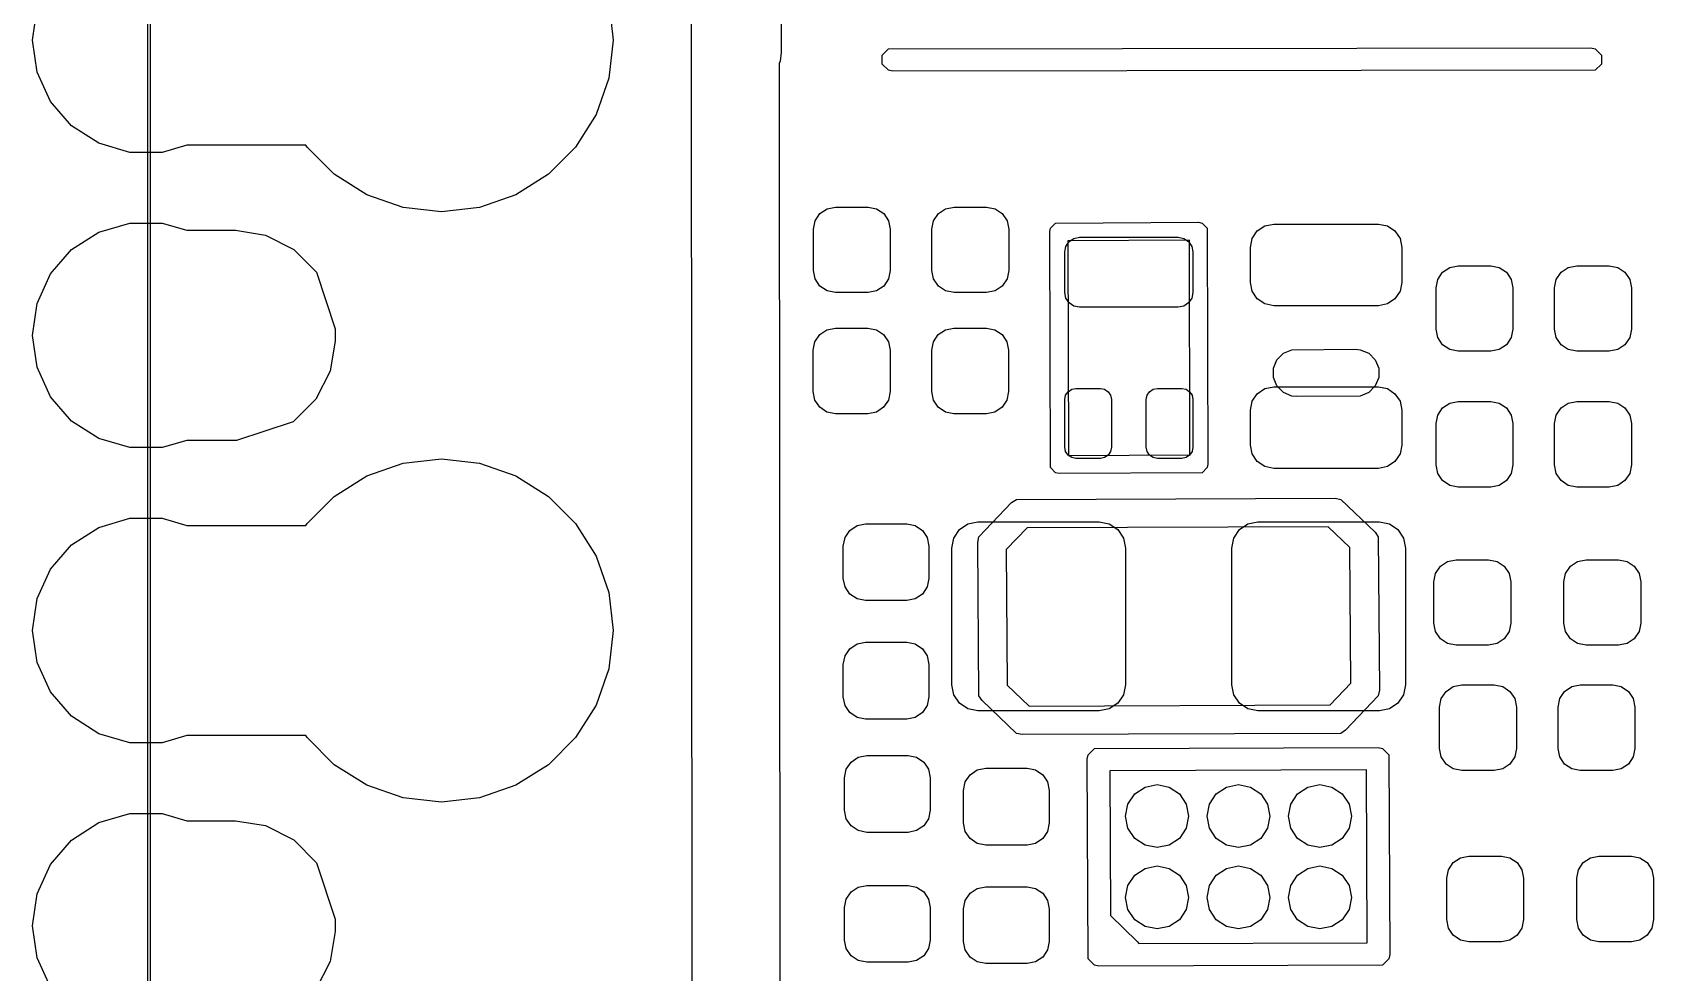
# Model space of a CAD drawing. Extents: x 139 to 262, y -120 to -93.
# Drawn here: x 139.11 to 146.08, y -109.1 to -105.06 of the extents above; entities that cross this region are included whole.
import ezdxf

# ---------------------------------------------------------------- set-up
doc = ezdxf.new("R2010")
doc.units = 0
doc.layers.add('BLACK', color=7, linetype='CONTINUOUS')

msp = doc.modelspace()

# ---------------------------------------------------------------- linework, layer by layer
at = {"layer": 'BLACK', "linetype": 'CONTINUOUS'}
for p, q in [((139.60648, -113.664927), (139.6061, -96.3411)), ((139.615719, -96.342272), (139.6161, -113.6661)), ((142.32524, -102.129135), (142.3289, -105.1463)), ((139.1103, -105.0925), (139.130071, -104.954986)), ((141.587994, -104.928257), (141.6065, -105.0925)), ((141.94726, -110.069265), (141.9436, -104.9521)), ((139.130071, -105.230014), (139.1103, -105.0925)), ((141.6065, -105.0925), (141.587994, -105.256743)), ((142.3289, -105.1463), (142.32524, -105.183465)), ((142.763906, -105.157166), (142.790966, -105.130106)), ((142.763906, -105.195434), (142.763906, -105.157166)), ((142.790966, -105.130106), (145.8101, -105.1263)), ((145.8101, -105.1263), (145.829234, -105.130106)), ((145.829234, -105.130106), (145.856294, -105.157166)), ((145.856294, -105.157166), (145.856294, -105.195434)), ((139.187784, -105.356387), (139.130071, -105.230014)), ((142.32524, -105.183465), (142.321139, -105.193365)), ((142.321139, -105.193365), (142.324487, -109.874317)), ((142.790966, -105.222494), (142.763906, -105.195434)), ((142.8101, -105.2263), (142.790966, -105.222494)), ((145.829234, -105.222494), (142.8101, -105.2263)), ((145.856294, -105.195434), (145.829234, -105.222494)), ((141.587994, -105.256743), (141.533405, -105.41275)), ((139.278762, -105.461381), (139.187784, -105.356387)), ((141.533405, -105.41275), (141.44547, -105.552698)), ((139.395636, -105.536491), (139.278762, -105.461381)), ((139.528936, -105.575632), (139.395636, -105.536491)), ((139.667864, -105.575632), (139.528936, -105.575632)), ((139.774569, -105.5443), (139.667864, -105.575632)), ((140.286053, -105.5443), (139.774569, -105.5443)), ((140.29133, -105.552698), (140.286053, -105.5443)), ((140.408202, -105.66957), (140.29133, -105.552698)), ((141.44547, -105.552698), (141.328598, -105.66957)), ((140.54815, -105.757505), (140.408202, -105.66957)), ((141.328598, -105.66957), (141.18865, -105.757505)), ((140.704157, -105.812094), (140.54815, -105.757505)), ((141.18865, -105.757505), (141.032643, -105.812094)), ((140.8684, -105.8306), (140.704157, -105.812094)), ((141.032643, -105.812094), (140.8684, -105.8306)), ((142.467838, -105.9058), (142.475088, -105.869349)), ((142.475088, -105.869349), (142.495736, -105.838448)), ((142.495736, -105.838448), (142.526637, -105.8178)), ((142.526637, -105.8178), (142.563088, -105.81055)), ((142.563088, -105.81055), (142.702788, -105.81055)), ((142.702788, -105.81055), (142.739239, -105.8178)), ((142.739239, -105.8178), (142.77014, -105.838448)), ((142.77014, -105.838448), (142.790788, -105.869349)), ((142.790788, -105.869349), (142.798038, -105.9058)), ((142.977362, -105.9058), (142.984612, -105.869349)), ((142.984612, -105.869349), (143.00526, -105.838448)), ((143.00526, -105.838448), (143.036161, -105.8178)), ((143.036161, -105.8178), (143.072612, -105.81055)), ((143.072612, -105.81055), (143.212312, -105.81055)), ((143.212312, -105.81055), (143.248763, -105.8178)), ((143.248763, -105.8178), (143.279664, -105.838448)), ((143.279664, -105.838448), (143.300312, -105.869349)), ((143.300312, -105.869349), (143.307562, -105.9058)), ((139.278762, -105.993619), (139.395636, -105.918509)), ((139.395636, -105.918509), (139.528936, -105.879368)), ((139.528936, -105.879368), (139.667864, -105.879368)), ((139.667864, -105.879368), (139.774569, -105.9107)), ((139.774569, -105.9107), (139.983398, -105.9107)), ((139.983398, -105.9107), (140.113029, -105.931231)), ((140.113029, -105.931231), (140.233578, -105.992655)), ((142.467838, -106.0836), (142.467838, -105.9058)), ((142.798038, -105.9058), (142.798038, -106.0836)), ((142.977362, -106.0836), (142.977362, -105.9058)), ((143.307562, -105.9058), (143.307562, -106.0836)), ((143.4841, -105.9163), (143.487145, -105.900993)), ((143.487145, -106.931607), (143.4841, -105.9163)), ((143.487145, -105.900993), (143.508793, -105.879345)), ((143.508793, -105.879345), (144.1241, -105.8763)), ((144.1241, -105.8763), (144.139407, -105.879345)), ((144.139407, -105.879345), (144.161055, -105.900993)), ((144.161055, -105.900993), (144.1641, -106.9163)), ((144.354442, -105.946079), (144.376206, -105.913506)), ((144.376206, -105.913506), (144.408779, -105.891742)), ((144.408779, -105.891742), (144.4472, -105.8841)), ((144.4472, -105.8841), (144.8972, -105.8841)), ((144.8972, -105.8841), (144.935621, -105.891742)), ((144.935621, -105.891742), (144.968194, -105.913506)), ((144.968194, -105.913506), (144.989958, -105.946079)), ((139.187784, -106.098613), (139.278762, -105.993619)), ((140.233578, -105.992655), (140.33218, -106.091257)), ((143.5487, -106.0038), (143.553488, -105.979729)), ((143.5487, -106.1788), (143.5487, -106.0038)), ((143.553488, -105.979729), (143.567123, -105.959323)), ((144.084211, -105.953528), (143.56122, -105.956116)), ((143.56122, -105.956116), (143.563988, -106.879071)), ((143.567123, -105.959323), (143.587529, -105.945688)), ((143.587529, -105.945688), (143.6116, -105.9409)), ((143.6116, -105.9409), (144.0366, -105.9409)), ((144.0366, -105.9409), (144.060671, -105.945688)), ((144.060671, -105.945688), (144.081077, -105.959323)), ((144.081077, -105.959323), (144.094712, -105.979729)), ((144.086979, -106.876483), (144.084211, -105.953528)), ((144.094712, -105.979729), (144.0995, -106.0038)), ((144.0995, -106.0038), (144.0995, -106.1788)), ((144.3468, -105.9845), (144.354442, -105.946079)), ((144.3468, -106.1345), (144.3468, -105.9845)), ((144.989958, -105.946079), (144.9976, -105.9845)), ((144.9976, -105.9845), (144.9976, -106.1345)), ((145.172736, -106.090848), (145.203637, -106.0702)), ((145.203637, -106.0702), (145.240088, -106.06295)), ((145.240088, -106.06295), (145.379788, -106.06295)), ((145.379788, -106.06295), (145.416239, -106.0702)), ((145.416239, -106.0702), (145.44714, -106.090848)), ((145.68226, -106.090848), (145.713161, -106.0702)), ((145.713161, -106.0702), (145.749612, -106.06295)), ((145.749612, -106.06295), (145.889312, -106.06295)), ((145.889312, -106.06295), (145.925763, -106.0702)), ((145.925763, -106.0702), (145.956664, -106.090848)), ((139.130071, -106.224986), (139.187784, -106.098613)), ((140.33218, -106.091257), (140.4112, -106.334454)), ((142.475088, -106.120051), (142.467838, -106.0836)), ((142.495736, -106.150952), (142.475088, -106.120051)), ((142.790788, -106.120051), (142.77014, -106.150952)), ((142.798038, -106.0836), (142.790788, -106.120051)), ((142.984612, -106.120051), (142.977362, -106.0836)), ((143.00526, -106.150952), (142.984612, -106.120051)), ((143.300312, -106.120051), (143.279664, -106.150952)), ((143.307562, -106.0836), (143.300312, -106.120051)), ((144.354442, -106.172921), (144.3468, -106.1345)), ((144.9976, -106.1345), (144.989958, -106.172921)), ((145.144838, -106.1582), (145.152088, -106.121749)), ((145.152088, -106.121749), (145.172736, -106.090848)), ((145.44714, -106.090848), (145.467788, -106.121749)), ((145.467788, -106.121749), (145.475038, -106.1582)), ((145.654362, -106.1582), (145.661612, -106.121749)), ((145.661612, -106.121749), (145.68226, -106.090848)), ((145.956664, -106.090848), (145.977312, -106.121749)), ((145.977312, -106.121749), (145.984562, -106.1582)), ((142.526637, -106.1716), (142.495736, -106.150952)), ((142.563088, -106.17885), (142.526637, -106.1716)), ((142.702788, -106.17885), (142.563088, -106.17885)), ((142.739239, -106.1716), (142.702788, -106.17885)), ((142.77014, -106.150952), (142.739239, -106.1716)), ((143.036161, -106.1716), (143.00526, -106.150952)), ((143.072612, -106.17885), (143.036161, -106.1716)), ((143.212312, -106.17885), (143.072612, -106.17885)), ((143.248763, -106.1716), (143.212312, -106.17885)), ((143.279664, -106.150952), (143.248763, -106.1716)), ((143.553488, -106.202871), (143.5487, -106.1788)), ((143.567123, -106.223277), (143.553488, -106.202871)), ((144.094712, -106.202871), (144.081077, -106.223277)), ((144.0995, -106.1788), (144.094712, -106.202871)), ((144.376206, -106.205494), (144.354442, -106.172921)), ((144.408779, -106.227258), (144.376206, -106.205494)), ((144.968194, -106.205494), (144.935621, -106.227258)), ((144.989958, -106.172921), (144.968194, -106.205494)), ((145.144838, -106.336), (145.144838, -106.1582)), ((145.475038, -106.1582), (145.475038, -106.336)), ((145.654362, -106.336), (145.654362, -106.1582)), ((145.984562, -106.1582), (145.984562, -106.336)), ((139.1103, -106.3625), (139.130071, -106.224986)), ((143.587529, -106.236912), (143.567123, -106.223277)), ((143.6116, -106.2417), (143.587529, -106.236912)), ((144.0366, -106.2417), (143.6116, -106.2417)), ((144.060671, -106.236912), (144.0366, -106.2417)), ((144.081077, -106.223277), (144.060671, -106.236912)), ((144.4472, -106.2349), (144.408779, -106.227258)), ((144.8972, -106.2349), (144.4472, -106.2349)), ((144.935621, -106.227258), (144.8972, -106.2349)), ((140.4112, -106.334454), (140.4112, -106.386498)), ((142.495136, -106.359248), (142.526037, -106.3386)), ((142.526037, -106.3386), (142.562488, -106.33135)), ((142.562488, -106.33135), (142.702188, -106.33135)), ((142.702188, -106.33135), (142.738639, -106.3386)), ((142.738639, -106.3386), (142.76954, -106.359248)), ((143.00466, -106.359248), (143.035561, -106.3386)), ((143.035561, -106.3386), (143.072012, -106.33135)), ((143.072012, -106.33135), (143.211712, -106.33135)), ((143.211712, -106.33135), (143.248163, -106.3386)), ((143.248163, -106.3386), (143.279064, -106.359248)), ((145.152088, -106.372451), (145.144838, -106.336)), ((145.475038, -106.336), (145.467788, -106.372451)), ((145.661612, -106.372451), (145.654362, -106.336)), ((145.984562, -106.336), (145.977312, -106.372451)), ((139.130071, -106.500014), (139.1103, -106.3625)), ((140.4112, -106.386498), (140.390669, -106.516129)), ((142.467238, -106.4266), (142.474488, -106.390149)), ((142.467238, -106.6044), (142.467238, -106.4266)), ((142.474488, -106.390149), (142.495136, -106.359248)), ((142.76954, -106.359248), (142.790188, -106.390149)), ((142.790188, -106.390149), (142.797438, -106.4266)), ((142.797438, -106.4266), (142.797438, -106.6044)), ((142.976762, -106.4266), (142.984012, -106.390149)), ((142.976762, -106.6044), (142.976762, -106.4266)), ((142.984012, -106.390149), (143.00466, -106.359248)), ((143.279064, -106.359248), (143.299712, -106.390149)), ((143.299712, -106.390149), (143.306962, -106.4266)), ((143.306962, -106.4266), (143.306962, -106.6044)), ((144.488754, -106.439323), (144.525379, -106.424152)), ((144.525379, -106.424152), (144.7992, -106.4222)), ((144.7992, -106.4222), (144.819021, -106.424152)), ((144.819021, -106.424152), (144.855646, -106.439323)), ((145.172736, -106.403352), (145.152088, -106.372451)), ((145.203637, -106.424), (145.172736, -106.403352)), ((145.240088, -106.43125), (145.203637, -106.424)), ((145.416239, -106.424), (145.379788, -106.43125)), ((145.44714, -106.403352), (145.416239, -106.424)), ((145.467788, -106.372451), (145.44714, -106.403352)), ((145.68226, -106.403352), (145.661612, -106.372451)), ((145.713161, -106.424), (145.68226, -106.403352)), ((145.749612, -106.43125), (145.713161, -106.424)), ((145.925763, -106.424), (145.889312, -106.43125)), ((145.956664, -106.403352), (145.925763, -106.424)), ((145.977312, -106.372451), (145.956664, -106.403352)), ((144.445552, -106.503979), (144.460723, -106.467354)), ((144.460723, -106.467354), (144.488754, -106.439323)), ((144.855646, -106.439323), (144.883677, -106.467354)), ((144.883677, -106.467354), (144.898848, -106.503979)), ((145.379788, -106.43125), (145.240088, -106.43125)), ((145.889312, -106.43125), (145.749612, -106.43125)), ((139.187784, -106.626387), (139.130071, -106.500014)), ((140.390669, -106.516129), (140.329245, -106.636678)), ((144.445552, -106.543621), (144.445552, -106.503979)), ((144.460723, -106.580246), (144.445552, -106.543621)), ((144.898848, -106.543621), (144.883677, -106.580246)), ((144.898848, -106.503979), (144.898848, -106.543621)), ((139.278762, -106.731381), (139.187784, -106.626387)), ((142.474488, -106.640851), (142.467238, -106.6044)), ((142.797438, -106.6044), (142.790188, -106.640851)), ((142.984012, -106.640851), (142.976762, -106.6044)), ((143.306962, -106.6044), (143.299712, -106.640851)), ((143.5487, -106.6388), (143.552346, -106.620469)), ((143.552346, -106.620469), (143.56273, -106.60493)), ((143.56273, -106.60493), (143.578269, -106.594546)), ((143.578269, -106.594546), (143.5966, -106.5909)), ((143.5966, -106.5909), (143.7016, -106.5909)), ((143.7016, -106.5909), (143.719931, -106.594546)), ((143.719931, -106.594546), (143.73547, -106.60493)), ((143.73547, -106.60493), (143.745854, -106.620469)), ((143.745854, -106.620469), (143.7495, -106.6388)), ((143.8987, -106.6388), (143.902346, -106.620469)), ((143.902346, -106.620469), (143.91273, -106.60493)), ((143.91273, -106.60493), (143.928269, -106.594546)), ((143.928269, -106.594546), (143.9466, -106.5909)), ((143.9466, -106.5909), (144.0516, -106.5909)), ((144.0516, -106.5909), (144.069931, -106.594546)), ((144.069931, -106.594546), (144.08547, -106.60493)), ((144.08547, -106.60493), (144.095854, -106.620469)), ((144.095854, -106.620469), (144.0995, -106.6388)), ((144.354442, -106.646079), (144.376206, -106.613506)), ((144.376206, -106.613506), (144.408779, -106.591742)), ((144.408779, -106.591742), (144.4472, -106.5841)), ((144.4472, -106.5841), (144.8972, -106.5841)), ((144.488754, -106.608277), (144.460723, -106.580246)), ((144.525379, -106.623448), (144.488754, -106.608277)), ((144.5452, -106.6254), (144.525379, -106.623448)), ((144.819021, -106.623448), (144.5452, -106.6254)), ((144.855646, -106.608277), (144.819021, -106.623448)), ((144.883677, -106.580246), (144.855646, -106.608277)), ((144.8972, -106.5841), (144.935621, -106.591742)), ((144.935621, -106.591742), (144.968194, -106.613506)), ((144.968194, -106.613506), (144.989958, -106.646079)), ((140.329245, -106.636678), (140.230643, -106.73528)), ((142.495136, -106.671752), (142.474488, -106.640851)), ((142.526037, -106.6924), (142.495136, -106.671752)), ((142.562488, -106.69965), (142.526037, -106.6924)), ((142.702188, -106.69965), (142.562488, -106.69965)), ((142.738639, -106.6924), (142.702188, -106.69965)), ((142.76954, -106.671752), (142.738639, -106.6924)), ((142.790188, -106.640851), (142.76954, -106.671752)), ((143.00466, -106.671752), (142.984012, -106.640851)), ((143.035561, -106.6924), (143.00466, -106.671752)), ((143.072012, -106.69965), (143.035561, -106.6924)), ((143.211712, -106.69965), (143.072012, -106.69965)), ((143.248163, -106.6924), (143.211712, -106.69965)), ((143.279064, -106.671752), (143.248163, -106.6924)), ((143.299712, -106.640851), (143.279064, -106.671752)), ((143.5487, -106.8438), (143.5487, -106.6388)), ((143.7495, -106.6388), (143.7495, -106.8438)), ((143.8987, -106.8438), (143.8987, -106.6388)), ((144.0995, -106.6388), (144.0995, -106.8438)), ((144.3468, -106.6845), (144.354442, -106.646079)), ((144.3468, -106.8345), (144.3468, -106.6845)), ((144.989958, -106.646079), (144.9976, -106.6845)), ((144.9976, -106.6845), (144.9976, -106.8345)), ((145.144838, -106.7424), (145.152088, -106.705949)), ((145.152088, -106.705949), (145.172736, -106.675048)), ((145.172736, -106.675048), (145.203637, -106.6544)), ((145.203637, -106.6544), (145.240088, -106.64715)), ((145.240088, -106.64715), (145.379788, -106.64715)), ((145.379788, -106.64715), (145.416239, -106.6544)), ((145.416239, -106.6544), (145.44714, -106.675048)), ((145.44714, -106.675048), (145.467788, -106.705949)), ((145.467788, -106.705949), (145.475038, -106.7424)), ((145.654362, -106.7424), (145.661612, -106.705949)), ((145.661612, -106.705949), (145.68226, -106.675048)), ((145.68226, -106.675048), (145.713161, -106.6544)), ((145.713161, -106.6544), (145.749612, -106.64715)), ((145.749612, -106.64715), (145.889312, -106.64715)), ((145.889312, -106.64715), (145.925763, -106.6544)), ((145.925763, -106.6544), (145.956664, -106.675048)), ((145.956664, -106.675048), (145.977312, -106.705949)), ((145.977312, -106.705949), (145.984562, -106.7424)), ((139.395636, -106.806491), (139.278762, -106.731381)), ((140.230643, -106.73528), (139.987446, -106.8143)), ((145.144838, -106.9202), (145.144838, -106.7424)), ((145.475038, -106.7424), (145.475038, -106.9202)), ((145.654362, -106.9202), (145.654362, -106.7424)), ((145.984562, -106.7424), (145.984562, -106.9202)), ((139.528936, -106.845632), (139.395636, -106.806491)), ((139.774569, -106.8143), (139.667864, -106.845632)), ((139.987446, -106.8143), (139.774569, -106.8143)), ((143.552346, -106.862131), (143.5487, -106.8438)), ((143.7495, -106.8438), (143.745854, -106.862131)), ((143.902346, -106.862131), (143.8987, -106.8438)), ((144.0995, -106.8438), (144.095854, -106.862131)), ((144.354442, -106.872921), (144.3468, -106.8345)), ((144.9976, -106.8345), (144.989958, -106.872921)), ((139.667864, -106.845632), (139.528936, -106.845632)), ((140.54815, -106.967495), (140.704157, -106.912906)), ((140.704157, -106.912906), (140.8684, -106.8944)), ((140.8684, -106.8944), (141.032643, -106.912906)), ((141.032643, -106.912906), (141.18865, -106.967495)), ((143.56273, -106.87767), (143.552346, -106.862131)), ((143.578269, -106.888054), (143.56273, -106.87767)), ((143.563988, -106.879071), (144.086979, -106.876483)), ((143.5966, -106.8917), (143.578269, -106.888054)), ((143.7016, -106.8917), (143.5966, -106.8917)), ((143.719931, -106.888054), (143.7016, -106.8917)), ((143.73547, -106.87767), (143.719931, -106.888054)), ((143.745854, -106.862131), (143.73547, -106.87767)), ((143.91273, -106.87767), (143.902346, -106.862131)), ((143.928269, -106.888054), (143.91273, -106.87767)), ((143.9466, -106.8917), (143.928269, -106.888054)), ((144.0516, -106.8917), (143.9466, -106.8917)), ((144.069931, -106.888054), (144.0516, -106.8917)), ((144.08547, -106.87767), (144.069931, -106.888054)), ((144.095854, -106.862131), (144.08547, -106.87767)), ((144.376206, -106.905494), (144.354442, -106.872921)), ((144.408779, -106.927258), (144.376206, -106.905494)), ((144.968194, -106.905494), (144.935621, -106.927258)), ((144.989958, -106.872921), (144.968194, -106.905494)), ((140.408202, -107.05543), (140.54815, -106.967495)), ((141.18865, -106.967495), (141.328598, -107.05543)), ((143.508793, -106.953255), (143.487145, -106.931607)), ((143.5241, -106.9563), (143.508793, -106.953255)), ((144.139407, -106.953255), (143.5241, -106.9563)), ((144.161055, -106.931607), (144.139407, -106.953255)), ((144.1641, -106.9163), (144.161055, -106.931607)), ((144.4472, -106.9349), (144.408779, -106.927258)), ((144.8972, -106.9349), (144.4472, -106.9349)), ((144.935621, -106.927258), (144.8972, -106.9349)), ((145.152088, -106.956651), (145.144838, -106.9202)), ((145.172736, -106.987552), (145.152088, -106.956651)), ((145.467788, -106.956651), (145.44714, -106.987552)), ((145.475038, -106.9202), (145.467788, -106.956651)), ((145.661612, -106.956651), (145.654362, -106.9202)), ((145.68226, -106.987552), (145.661612, -106.956651)), ((145.977312, -106.956651), (145.956664, -106.987552)), ((145.984562, -106.9202), (145.977312, -106.956651)), ((145.203637, -107.0082), (145.172736, -106.987552)), ((145.240088, -107.01545), (145.203637, -107.0082)), ((145.379788, -107.01545), (145.240088, -107.01545)), ((145.416239, -107.0082), (145.379788, -107.01545)), ((145.44714, -106.987552), (145.416239, -107.0082)), ((145.713161, -107.0082), (145.68226, -106.987552)), ((145.749612, -107.01545), (145.713161, -107.0082)), ((145.889312, -107.01545), (145.749612, -107.01545)), ((145.925763, -107.0082), (145.889312, -107.01545)), ((145.956664, -106.987552), (145.925763, -107.0082)), ((140.29133, -107.172302), (140.408202, -107.05543)), ((141.328598, -107.05543), (141.44547, -107.172302)), ((143.179335, -107.229599), (143.320099, -107.081999)), ((143.320099, -107.081999), (143.340699, -107.068234)), ((143.340699, -107.068234), (143.3407, -107.068234)), ((143.3407, -107.068234), (144.711, -107.0634)), ((144.711, -107.0634), (144.7353, -107.068234)), ((144.7353, -107.068234), (144.882901, -107.208999)), ((139.278762, -107.263619), (139.395636, -107.188509)), ((139.395636, -107.188509), (139.528936, -107.149368)), ((139.528936, -107.149368), (139.667864, -107.149368)), ((139.667864, -107.149368), (139.774569, -107.1807)), ((139.774569, -107.1807), (140.286053, -107.1807)), ((140.286053, -107.1807), (140.29133, -107.172302)), ((141.44547, -107.172302), (141.533405, -107.31225)), ((142.624448, -107.201336), (142.655349, -107.180688)), ((142.655349, -107.180688), (142.6918, -107.173438)), ((142.6918, -107.173438), (142.8696, -107.173438)), ((142.8696, -107.173438), (142.906051, -107.180688)), ((142.906051, -107.180688), (142.936952, -107.201336)), ((143.095521, -107.197921), (143.131986, -107.173556)), ((143.131986, -107.173556), (143.175, -107.165)), ((143.175, -107.165), (143.697, -107.165)), ((143.386354, -107.190324), (143.297064, -107.283949)), ((144.680734, -107.185758), (143.386354, -107.190324)), ((143.697, -107.165), (143.740014, -107.173556)), ((143.740014, -107.173556), (143.776479, -107.197921)), ((144.299521, -107.197921), (144.335986, -107.173556)), ((144.335986, -107.173556), (144.379, -107.165)), ((144.379, -107.165), (144.901, -107.165)), ((144.774657, -107.275332), (144.680734, -107.185758)), ((144.901, -107.165), (144.944014, -107.173556)), ((144.944014, -107.173556), (144.980479, -107.197921)), ((139.187784, -107.368613), (139.278762, -107.263619)), ((142.59655, -107.268688), (142.6038, -107.232237)), ((142.6038, -107.232237), (142.624448, -107.201336)), ((142.936952, -107.201336), (142.9576, -107.232237)), ((142.9576, -107.232237), (142.96485, -107.268688)), ((143.0626, -107.2774), (143.071156, -107.234386)), ((143.071156, -107.234386), (143.095521, -107.197921)), ((143.1745, -107.2539), (143.179334, -107.2296)), ((143.179334, -107.9132), (143.1745, -107.2539)), ((143.179334, -107.2296), (143.179335, -107.229599)), ((143.776479, -107.197921), (143.800844, -107.234386)), ((143.800844, -107.234386), (143.8094, -107.2774)), ((144.2666, -107.2774), (144.275156, -107.234386)), ((144.275156, -107.234386), (144.299521, -107.197921)), ((144.882901, -107.208999), (144.896666, -107.229599)), ((144.896666, -107.229599), (144.896666, -107.2296)), ((144.896666, -107.2296), (144.9015, -107.8889)), ((144.980479, -107.197921), (145.004844, -107.234386)), ((145.004844, -107.234386), (145.0134, -107.2774)), ((141.533405, -107.31225), (141.587994, -107.468257)), ((142.59655, -107.408388), (142.59655, -107.268688)), ((142.96485, -107.268688), (142.96485, -107.408388)), ((143.0626, -107.8654), (143.0626, -107.2774)), ((143.297064, -107.283949), (143.301342, -107.867468)), ((143.8094, -107.2774), (143.8094, -107.8654)), ((144.2666, -107.8654), (144.2666, -107.2774)), ((144.778935, -107.85885), (144.774657, -107.275332)), ((145.0134, -107.2774), (145.0134, -107.8654)), ((145.194399, -107.3348), (145.23085, -107.32755)), ((145.23085, -107.32755), (145.37055, -107.32755)), ((145.37055, -107.32755), (145.407001, -107.3348)), ((145.753199, -107.3348), (145.78965, -107.32755)), ((145.78965, -107.32755), (145.92935, -107.32755)), ((145.92935, -107.32755), (145.965801, -107.3348)), ((139.130071, -107.494986), (139.187784, -107.368613)), ((145.1356, -107.4228), (145.14285, -107.386349)), ((145.14285, -107.386349), (145.163498, -107.355448)), ((145.163498, -107.355448), (145.194399, -107.3348)), ((145.407001, -107.3348), (145.437902, -107.355448)), ((145.437902, -107.355448), (145.45855, -107.386349)), ((145.45855, -107.386349), (145.4658, -107.4228)), ((145.6944, -107.4228), (145.70165, -107.386349)), ((145.70165, -107.386349), (145.722298, -107.355448)), ((145.722298, -107.355448), (145.753199, -107.3348)), ((145.965801, -107.3348), (145.996702, -107.355448)), ((145.996702, -107.355448), (146.01735, -107.386349)), ((146.01735, -107.386349), (146.0246, -107.4228)), ((141.587994, -107.468257), (141.6065, -107.6325)), ((142.6038, -107.444839), (142.59655, -107.408388)), ((142.624448, -107.47574), (142.6038, -107.444839)), ((142.9576, -107.444839), (142.936952, -107.47574)), ((142.96485, -107.408388), (142.9576, -107.444839)), ((145.1356, -107.6006), (145.1356, -107.4228)), ((145.4658, -107.4228), (145.4658, -107.6006)), ((145.6944, -107.6006), (145.6944, -107.4228)), ((146.0246, -107.4228), (146.0246, -107.6006)), ((139.1103, -107.6325), (139.130071, -107.494986)), ((142.655349, -107.496388), (142.624448, -107.47574)), ((142.6918, -107.503638), (142.655349, -107.496388)), ((142.8696, -107.503638), (142.6918, -107.503638)), ((142.906051, -107.496388), (142.8696, -107.503638)), ((142.936952, -107.47574), (142.906051, -107.496388)), ((145.14285, -107.637051), (145.1356, -107.6006)), ((145.4658, -107.6006), (145.45855, -107.637051)), ((145.70165, -107.637051), (145.6944, -107.6006)), ((146.0246, -107.6006), (146.01735, -107.637051)), ((139.130071, -107.770014), (139.1103, -107.6325)), ((141.6065, -107.6325), (141.587994, -107.796743)), ((145.163498, -107.667952), (145.14285, -107.637051)), ((145.194399, -107.6886), (145.163498, -107.667952)), ((145.437902, -107.667952), (145.407001, -107.6886)), ((145.45855, -107.637051), (145.437902, -107.667952)), ((145.722298, -107.667952), (145.70165, -107.637051)), ((145.753199, -107.6886), (145.722298, -107.667952)), ((145.996702, -107.667952), (145.965801, -107.6886)), ((146.01735, -107.637051), (145.996702, -107.667952)), ((142.59655, -107.778212), (142.6038, -107.741761)), ((142.6038, -107.741761), (142.624448, -107.71086)), ((142.624448, -107.71086), (142.655349, -107.690212)), ((142.655349, -107.690212), (142.6918, -107.682962)), ((142.6918, -107.682962), (142.8696, -107.682962)), ((142.8696, -107.682962), (142.906051, -107.690212)), ((142.906051, -107.690212), (142.936952, -107.71086)), ((142.936952, -107.71086), (142.9576, -107.741761)), ((142.9576, -107.741761), (142.96485, -107.778212)), ((145.23085, -107.69585), (145.194399, -107.6886)), ((145.37055, -107.69585), (145.23085, -107.69585)), ((145.407001, -107.6886), (145.37055, -107.69585)), ((145.78965, -107.69585), (145.753199, -107.6886)), ((145.92935, -107.69585), (145.78965, -107.69585)), ((145.965801, -107.6886), (145.92935, -107.69585)), ((139.187784, -107.896387), (139.130071, -107.770014)), ((141.587994, -107.796743), (141.533405, -107.95275)), ((142.59655, -107.917912), (142.59655, -107.778212)), ((142.96485, -107.778212), (142.96485, -107.917912)), ((143.071156, -107.908414), (143.0626, -107.8654)), ((143.301342, -107.867468), (143.395265, -107.957041)), ((143.8094, -107.8654), (143.800844, -107.908414)), ((144.275156, -107.908414), (144.2666, -107.8654)), ((144.689646, -107.952475), (144.778935, -107.85885)), ((144.9015, -107.8889), (144.896666, -107.9132)), ((145.0134, -107.8654), (145.004844, -107.908414)), ((145.188136, -107.894248), (145.219037, -107.8736)), ((145.219037, -107.8736), (145.255488, -107.86635)), ((145.255488, -107.86635), (145.395188, -107.86635)), ((145.395188, -107.86635), (145.431639, -107.8736)), ((145.431639, -107.8736), (145.46254, -107.894248)), ((145.69766, -107.894248), (145.728561, -107.8736)), ((145.728561, -107.8736), (145.765012, -107.86635)), ((145.765012, -107.86635), (145.904712, -107.86635)), ((145.904712, -107.86635), (145.941163, -107.8736)), ((145.941163, -107.8736), (145.972064, -107.894248)), ((139.278762, -108.001381), (139.187784, -107.896387)), ((141.533405, -107.95275), (141.44547, -108.092698)), ((142.6038, -107.954363), (142.59655, -107.917912)), ((142.624448, -107.985264), (142.6038, -107.954363)), ((142.9576, -107.954363), (142.936952, -107.985264)), ((142.96485, -107.917912), (142.9576, -107.954363)), ((143.095521, -107.944879), (143.071156, -107.908414)), ((143.131986, -107.969244), (143.095521, -107.944879)), ((143.193099, -107.933801), (143.179334, -107.9132)), ((143.340699, -108.074566), (143.193099, -107.933801)), ((143.395265, -107.957041), (144.689646, -107.952475)), ((143.776479, -107.944879), (143.740014, -107.969244)), ((143.800844, -107.908414), (143.776479, -107.944879)), ((144.299521, -107.944879), (144.275156, -107.908414)), ((144.335986, -107.969244), (144.299521, -107.944879)), ((144.896666, -107.913201), (144.755901, -108.060801)), ((144.896666, -107.9132), (144.896666, -107.913201)), ((144.980479, -107.944879), (144.944014, -107.969244)), ((145.004844, -107.908414), (144.980479, -107.944879)), ((145.160238, -107.9616), (145.167488, -107.925149)), ((145.167488, -107.925149), (145.188136, -107.894248)), ((145.46254, -107.894248), (145.483188, -107.925149)), ((145.483188, -107.925149), (145.490438, -107.9616)), ((145.669762, -107.9616), (145.677012, -107.925149)), ((145.677012, -107.925149), (145.69766, -107.894248)), ((145.972064, -107.894248), (145.992712, -107.925149)), ((145.992712, -107.925149), (145.999962, -107.9616)), ((139.395636, -108.076491), (139.278762, -108.001381)), ((142.655349, -108.005912), (142.624448, -107.985264)), ((142.6918, -108.013162), (142.655349, -108.005912)), ((142.8696, -108.013162), (142.6918, -108.013162)), ((142.906051, -108.005912), (142.8696, -108.013162)), ((142.936952, -107.985264), (142.906051, -108.005912)), ((143.175, -107.9778), (143.131986, -107.969244)), ((143.697, -107.9778), (143.175, -107.9778)), ((143.740014, -107.969244), (143.697, -107.9778)), ((144.379, -107.9778), (144.335986, -107.969244)), ((144.901, -107.9778), (144.379, -107.9778)), ((144.944014, -107.969244), (144.901, -107.9778)), ((145.160238, -108.1394), (145.160238, -107.9616)), ((145.490438, -107.9616), (145.490438, -108.1394)), ((145.669762, -108.1394), (145.669762, -107.9616)), ((145.999962, -107.9616), (145.999962, -108.1394)), ((139.528936, -108.115632), (139.395636, -108.076491)), ((139.774569, -108.0843), (139.667864, -108.115632)), ((140.286053, -108.0843), (139.774569, -108.0843)), ((140.29133, -108.092698), (140.286053, -108.0843)), ((140.408202, -108.20957), (140.29133, -108.092698)), ((141.44547, -108.092698), (141.328598, -108.20957)), ((143.3407, -108.074566), (143.340699, -108.074566)), ((143.365, -108.0794), (143.3407, -108.074566)), ((144.7353, -108.074566), (143.365, -108.0794)), ((144.755901, -108.060801), (144.7353, -108.074566)), ((139.667864, -108.115632), (139.528936, -108.115632)), ((143.6455, -108.1855), (143.649306, -108.166366)), ((143.649306, -108.166366), (143.676366, -108.139306)), ((143.676366, -108.139306), (144.8955, -108.1355)), ((144.8955, -108.1355), (144.914634, -108.139306)), ((144.914634, -108.139306), (144.941694, -108.166366)), ((144.941694, -108.166366), (144.9455, -109.0255)), ((145.167488, -108.175851), (145.160238, -108.1394)), ((145.490438, -108.1394), (145.483188, -108.175851)), ((145.677012, -108.175851), (145.669762, -108.1394)), ((145.999962, -108.1394), (145.992712, -108.175851)), ((140.54815, -108.297505), (140.408202, -108.20957)), ((141.328598, -108.20957), (141.18865, -108.297505)), ((142.60195, -108.26545), (142.6092, -108.228999)), ((142.6092, -108.228999), (142.629848, -108.198098)), ((142.629848, -108.198098), (142.660749, -108.17745)), ((142.660749, -108.17745), (142.6972, -108.1702)), ((142.6972, -108.1702), (142.875, -108.1702)), ((142.875, -108.1702), (142.911451, -108.17745)), ((142.911451, -108.17745), (142.942352, -108.198098)), ((142.942352, -108.198098), (142.963, -108.228999)), ((142.963, -108.228999), (142.97025, -108.26545)), ((143.141648, -108.252736), (143.172549, -108.232088)), ((143.172549, -108.232088), (143.209, -108.224838)), ((143.209, -108.224838), (143.3868, -108.224838)), ((143.3868, -108.224838), (143.423251, -108.232088)), ((143.423251, -108.232088), (143.454152, -108.252736)), ((143.649306, -109.044634), (143.6455, -108.1855)), ((144.845705, -108.231909), (143.741999, -108.235354)), ((143.741999, -108.235354), (143.744759, -108.858303)), ((144.849, -108.975645), (144.845705, -108.231909)), ((145.188136, -108.206752), (145.167488, -108.175851)), ((145.219037, -108.2274), (145.188136, -108.206752)), ((145.255488, -108.23465), (145.219037, -108.2274)), ((145.395188, -108.23465), (145.255488, -108.23465)), ((145.431639, -108.2274), (145.395188, -108.23465)), ((145.46254, -108.206752), (145.431639, -108.2274)), ((145.483188, -108.175851), (145.46254, -108.206752)), ((145.69766, -108.206752), (145.677012, -108.175851)), ((145.728561, -108.2274), (145.69766, -108.206752)), ((145.765012, -108.23465), (145.728561, -108.2274)), ((145.904712, -108.23465), (145.765012, -108.23465)), ((145.941163, -108.2274), (145.904712, -108.23465)), ((145.972064, -108.206752), (145.941163, -108.2274)), ((145.992712, -108.175851), (145.972064, -108.206752)), ((140.704157, -108.352094), (140.54815, -108.297505)), ((141.18865, -108.297505), (141.032643, -108.352094)), ((142.60195, -108.40515), (142.60195, -108.26545)), ((142.97025, -108.26545), (142.97025, -108.40515)), ((143.11375, -108.320088), (143.121, -108.283637)), ((143.121, -108.283637), (143.141648, -108.252736)), ((143.454152, -108.252736), (143.4748, -108.283637)), ((143.4748, -108.283637), (143.48205, -108.320088)), ((143.849758, -108.334758), (143.893685, -108.305407)), ((143.893685, -108.305407), (143.9455, -108.2951)), ((143.9455, -108.2951), (143.997315, -108.305407)), ((143.997315, -108.305407), (144.041242, -108.334758)), ((144.199758, -108.334758), (144.243685, -108.305407)), ((144.243685, -108.305407), (144.2955, -108.2951)), ((144.2955, -108.2951), (144.347315, -108.305407)), ((144.347315, -108.305407), (144.391242, -108.334758)), ((144.549758, -108.334758), (144.593685, -108.305407)), ((144.593685, -108.305407), (144.6455, -108.2951)), ((144.6455, -108.2951), (144.697315, -108.305407)), ((144.697315, -108.305407), (144.741242, -108.334758)), ((140.8684, -108.3706), (140.704157, -108.352094)), ((141.032643, -108.352094), (140.8684, -108.3706)), ((143.11375, -108.459788), (143.11375, -108.320088)), ((143.48205, -108.320088), (143.48205, -108.459788)), ((143.8101, -108.4305), (143.820407, -108.378685)), ((143.820407, -108.378685), (143.849758, -108.334758)), ((144.041242, -108.334758), (144.070593, -108.378685)), ((144.070593, -108.378685), (144.0809, -108.4305)), ((144.1601, -108.4305), (144.170407, -108.378685)), ((144.170407, -108.378685), (144.199758, -108.334758)), ((144.391242, -108.334758), (144.420593, -108.378685)), ((144.420593, -108.378685), (144.4309, -108.4305)), ((144.5101, -108.4305), (144.520407, -108.378685)), ((144.520407, -108.378685), (144.549758, -108.334758)), ((144.741242, -108.334758), (144.770593, -108.378685)), ((144.770593, -108.378685), (144.7809, -108.4305)), ((139.395636, -108.458509), (139.528936, -108.419368)), ((139.528936, -108.419368), (139.667864, -108.419368)), ((139.667864, -108.419368), (139.774569, -108.4507)), ((142.6092, -108.441601), (142.60195, -108.40515)), ((142.629848, -108.472502), (142.6092, -108.441601)), ((142.963, -108.441601), (142.942352, -108.472502)), ((142.97025, -108.40515), (142.963, -108.441601)), ((143.820407, -108.482315), (143.8101, -108.4305)), ((144.0809, -108.4305), (144.070593, -108.482315)), ((144.170407, -108.482315), (144.1601, -108.4305)), ((144.4309, -108.4305), (144.420593, -108.482315)), ((144.520407, -108.482315), (144.5101, -108.4305)), ((144.7809, -108.4305), (144.770593, -108.482315)), ((139.278762, -108.533619), (139.395636, -108.458509)), ((139.774569, -108.4507), (139.983398, -108.4507)), ((139.983398, -108.4507), (140.113029, -108.471231)), ((140.113029, -108.471231), (140.233578, -108.532655)), ((142.660749, -108.49315), (142.629848, -108.472502)), ((142.6972, -108.5004), (142.660749, -108.49315)), ((142.875, -108.5004), (142.6972, -108.5004)), ((142.911451, -108.49315), (142.875, -108.5004)), ((142.942352, -108.472502), (142.911451, -108.49315)), ((143.121, -108.496239), (143.11375, -108.459788)), ((143.141648, -108.52714), (143.121, -108.496239)), ((143.4748, -108.496239), (143.454152, -108.52714)), ((143.48205, -108.459788), (143.4748, -108.496239)), ((143.849758, -108.526242), (143.820407, -108.482315)), ((144.070593, -108.482315), (144.041242, -108.526242)), ((144.199758, -108.526242), (144.170407, -108.482315)), ((144.420593, -108.482315), (144.391242, -108.526242)), ((144.549758, -108.526242), (144.520407, -108.482315)), ((144.770593, -108.482315), (144.741242, -108.526242)), ((139.187784, -108.638613), (139.278762, -108.533619)), ((140.233578, -108.532655), (140.33218, -108.631257)), ((143.172549, -108.547788), (143.141648, -108.52714)), ((143.209, -108.555038), (143.172549, -108.547788)), ((143.3868, -108.555038), (143.209, -108.555038)), ((143.423251, -108.547788), (143.3868, -108.555038)), ((143.454152, -108.52714), (143.423251, -108.547788)), ((143.893685, -108.555593), (143.849758, -108.526242)), ((143.9455, -108.5659), (143.893685, -108.555593)), ((143.997315, -108.555593), (143.9455, -108.5659)), ((144.041242, -108.526242), (143.997315, -108.555593)), ((144.243685, -108.555593), (144.199758, -108.526242)), ((144.2955, -108.5659), (144.243685, -108.555593)), ((144.347315, -108.555593), (144.2955, -108.5659)), ((144.391242, -108.526242), (144.347315, -108.555593)), ((144.593685, -108.555593), (144.549758, -108.526242)), ((144.6455, -108.5659), (144.593685, -108.555593)), ((144.697315, -108.555593), (144.6455, -108.5659)), ((144.741242, -108.526242), (144.697315, -108.555593)), ((139.130071, -108.764986), (139.187784, -108.638613)), ((140.33218, -108.631257), (140.4112, -108.874454)), ((143.849758, -108.684758), (143.893685, -108.655407)), ((143.893685, -108.655407), (143.9455, -108.6451)), ((143.9455, -108.6451), (143.997315, -108.655407)), ((143.997315, -108.655407), (144.041242, -108.684758)), ((144.199758, -108.684758), (144.243685, -108.655407)), ((144.243685, -108.655407), (144.2955, -108.6451)), ((144.2955, -108.6451), (144.347315, -108.655407)), ((144.347315, -108.655407), (144.391242, -108.684758)), ((144.549758, -108.684758), (144.593685, -108.655407)), ((144.593685, -108.655407), (144.6455, -108.6451)), ((144.6455, -108.6451), (144.697315, -108.655407)), ((144.697315, -108.655407), (144.741242, -108.684758)), ((145.19825, -108.661749), (145.218898, -108.630848)), ((145.218898, -108.630848), (145.249799, -108.6102)), ((145.249799, -108.6102), (145.28625, -108.60295)), ((145.28625, -108.60295), (145.42595, -108.60295)), ((145.42595, -108.60295), (145.462401, -108.6102)), ((145.462401, -108.6102), (145.493302, -108.630848)), ((145.493302, -108.630848), (145.51395, -108.661749)), ((145.75705, -108.661749), (145.777698, -108.630848)), ((145.777698, -108.630848), (145.808599, -108.6102)), ((145.808599, -108.6102), (145.84505, -108.60295)), ((145.84505, -108.60295), (145.98475, -108.60295)), ((145.98475, -108.60295), (146.021201, -108.6102)), ((146.021201, -108.6102), (146.052102, -108.630848)), ((146.052102, -108.630848), (146.07275, -108.661749)), ((143.820407, -108.728685), (143.849758, -108.684758)), ((144.041242, -108.684758), (144.070593, -108.728685)), ((144.170407, -108.728685), (144.199758, -108.684758)), ((144.391242, -108.684758), (144.420593, -108.728685)), ((144.520407, -108.728685), (144.549758, -108.684758)), ((144.741242, -108.684758), (144.770593, -108.728685)), ((145.191, -108.6982), (145.19825, -108.661749)), ((145.191, -108.876), (145.191, -108.6982)), ((145.51395, -108.661749), (145.5212, -108.6982)), ((145.5212, -108.6982), (145.5212, -108.876)), ((145.7498, -108.6982), (145.75705, -108.661749)), ((145.7498, -108.876), (145.7498, -108.6982)), ((146.07275, -108.661749), (146.08, -108.6982)), ((146.08, -108.6982), (146.08, -108.876)), ((139.1103, -108.9025), (139.130071, -108.764986)), ((142.60195, -108.82425), (142.6092, -108.787799)), ((142.6092, -108.787799), (142.629848, -108.756898)), ((142.629848, -108.756898), (142.660749, -108.73625)), ((142.660749, -108.73625), (142.6972, -108.729)), ((142.6972, -108.729), (142.875, -108.729)), ((142.875, -108.729), (142.911451, -108.73625)), ((142.911451, -108.73625), (142.942352, -108.756898)), ((142.942352, -108.756898), (142.963, -108.787799)), ((142.963, -108.787799), (142.97025, -108.82425)), ((143.11375, -108.829612), (143.121, -108.793161)), ((143.121, -108.793161), (143.141648, -108.76226)), ((143.141648, -108.76226), (143.172549, -108.741612)), ((143.172549, -108.741612), (143.209, -108.734362)), ((143.209, -108.734362), (143.3868, -108.734362)), ((143.3868, -108.734362), (143.423251, -108.741612)), ((143.423251, -108.741612), (143.454152, -108.76226)), ((143.454152, -108.76226), (143.4748, -108.793161)), ((143.4748, -108.793161), (143.48205, -108.829612)), ((143.8101, -108.7805), (143.820407, -108.728685)), ((143.820407, -108.832315), (143.8101, -108.7805)), ((144.070593, -108.728685), (144.0809, -108.7805)), ((144.0809, -108.7805), (144.070593, -108.832315)), ((144.1601, -108.7805), (144.170407, -108.728685)), ((144.170407, -108.832315), (144.1601, -108.7805)), ((144.420593, -108.728685), (144.4309, -108.7805)), ((144.4309, -108.7805), (144.420593, -108.832315)), ((144.5101, -108.7805), (144.520407, -108.728685)), ((144.520407, -108.832315), (144.5101, -108.7805)), ((144.770593, -108.728685), (144.7809, -108.7805)), ((144.7809, -108.7805), (144.770593, -108.832315)), ((142.60195, -108.96395), (142.60195, -108.82425)), ((142.97025, -108.82425), (142.97025, -108.96395)), ((143.11375, -108.969312), (143.11375, -108.829612)), ((143.48205, -108.829612), (143.48205, -108.969312)), ((143.744759, -108.858303), (143.860356, -108.969645)), ((143.849758, -108.876242), (143.820407, -108.832315)), ((144.070593, -108.832315), (144.041242, -108.876242)), ((144.199758, -108.876242), (144.170407, -108.832315)), ((144.420593, -108.832315), (144.391242, -108.876242)), ((144.549758, -108.876242), (144.520407, -108.832315)), ((144.770593, -108.832315), (144.741242, -108.876242)), ((139.130071, -109.040014), (139.1103, -108.9025)), ((140.4112, -108.926498), (140.390669, -109.056129)), ((140.4112, -108.874454), (140.4112, -108.926498)), ((143.893685, -108.905593), (143.849758, -108.876242)), ((143.9455, -108.9159), (143.893685, -108.905593)), ((143.997315, -108.905593), (143.9455, -108.9159)), ((144.041242, -108.876242), (143.997315, -108.905593)), ((144.243685, -108.905593), (144.199758, -108.876242)), ((144.2955, -108.9159), (144.243685, -108.905593)), ((144.347315, -108.905593), (144.2955, -108.9159)), ((144.391242, -108.876242), (144.347315, -108.905593)), ((144.593685, -108.905593), (144.549758, -108.876242)), ((144.6455, -108.9159), (144.593685, -108.905593)), ((144.697315, -108.905593), (144.6455, -108.9159)), ((144.741242, -108.876242), (144.697315, -108.905593)), ((145.19825, -108.912451), (145.191, -108.876)), ((145.218898, -108.943352), (145.19825, -108.912451)), ((145.51395, -108.912451), (145.493302, -108.943352)), ((145.5212, -108.876), (145.51395, -108.912451)), ((145.75705, -108.912451), (145.7498, -108.876)), ((145.777698, -108.943352), (145.75705, -108.912451)), ((146.07275, -108.912451), (146.052102, -108.943352)), ((146.08, -108.876), (146.07275, -108.912451)), ((142.6092, -109.000401), (142.60195, -108.96395)), ((142.629848, -109.031302), (142.6092, -109.000401)), ((142.963, -109.000401), (142.942352, -109.031302)), ((142.97025, -108.96395), (142.963, -109.000401)), ((143.121, -109.005763), (143.11375, -108.969312)), ((143.141648, -109.036664), (143.121, -109.005763)), ((143.4748, -109.005763), (143.454152, -109.036664)), ((143.48205, -108.969312), (143.4748, -109.005763)), ((143.860356, -108.969645), (143.866414, -108.978712)), ((143.866414, -108.978712), (144.849, -108.975645)), ((145.249799, -108.964), (145.218898, -108.943352)), ((145.28625, -108.97125), (145.249799, -108.964)), ((145.42595, -108.97125), (145.28625, -108.97125)), ((145.462401, -108.964), (145.42595, -108.97125)), ((145.493302, -108.943352), (145.462401, -108.964)), ((145.808599, -108.964), (145.777698, -108.943352)), ((145.84505, -108.97125), (145.808599, -108.964)), ((145.98475, -108.97125), (145.84505, -108.97125)), ((146.021201, -108.964), (145.98475, -108.97125)), ((146.052102, -108.943352), (146.021201, -108.964)), ((139.187784, -109.166387), (139.130071, -109.040014)), ((140.390669, -109.056129), (140.329245, -109.176678)), ((142.660749, -109.05195), (142.629848, -109.031302)), ((142.6972, -109.0592), (142.660749, -109.05195)), ((142.875, -109.0592), (142.6972, -109.0592)), ((142.911451, -109.05195), (142.875, -109.0592)), ((142.942352, -109.031302), (142.911451, -109.05195)), ((143.172549, -109.057312), (143.141648, -109.036664)), ((143.209, -109.064562), (143.172549, -109.057312)), ((143.3868, -109.064562), (143.209, -109.064562)), ((143.423251, -109.057312), (143.3868, -109.064562)), ((143.454152, -109.036664), (143.423251, -109.057312)), ((143.676366, -109.071694), (143.649306, -109.044634)), ((143.6955, -109.0755), (143.676366, -109.071694)), ((144.914634, -109.071694), (143.6955, -109.0755)), ((144.941694, -109.044634), (144.914634, -109.071694)), ((144.9455, -109.0255), (144.941694, -109.044634))]:
    msp.add_line(p, q, dxfattribs=at)

doc.saveas('drawing.dxf')
